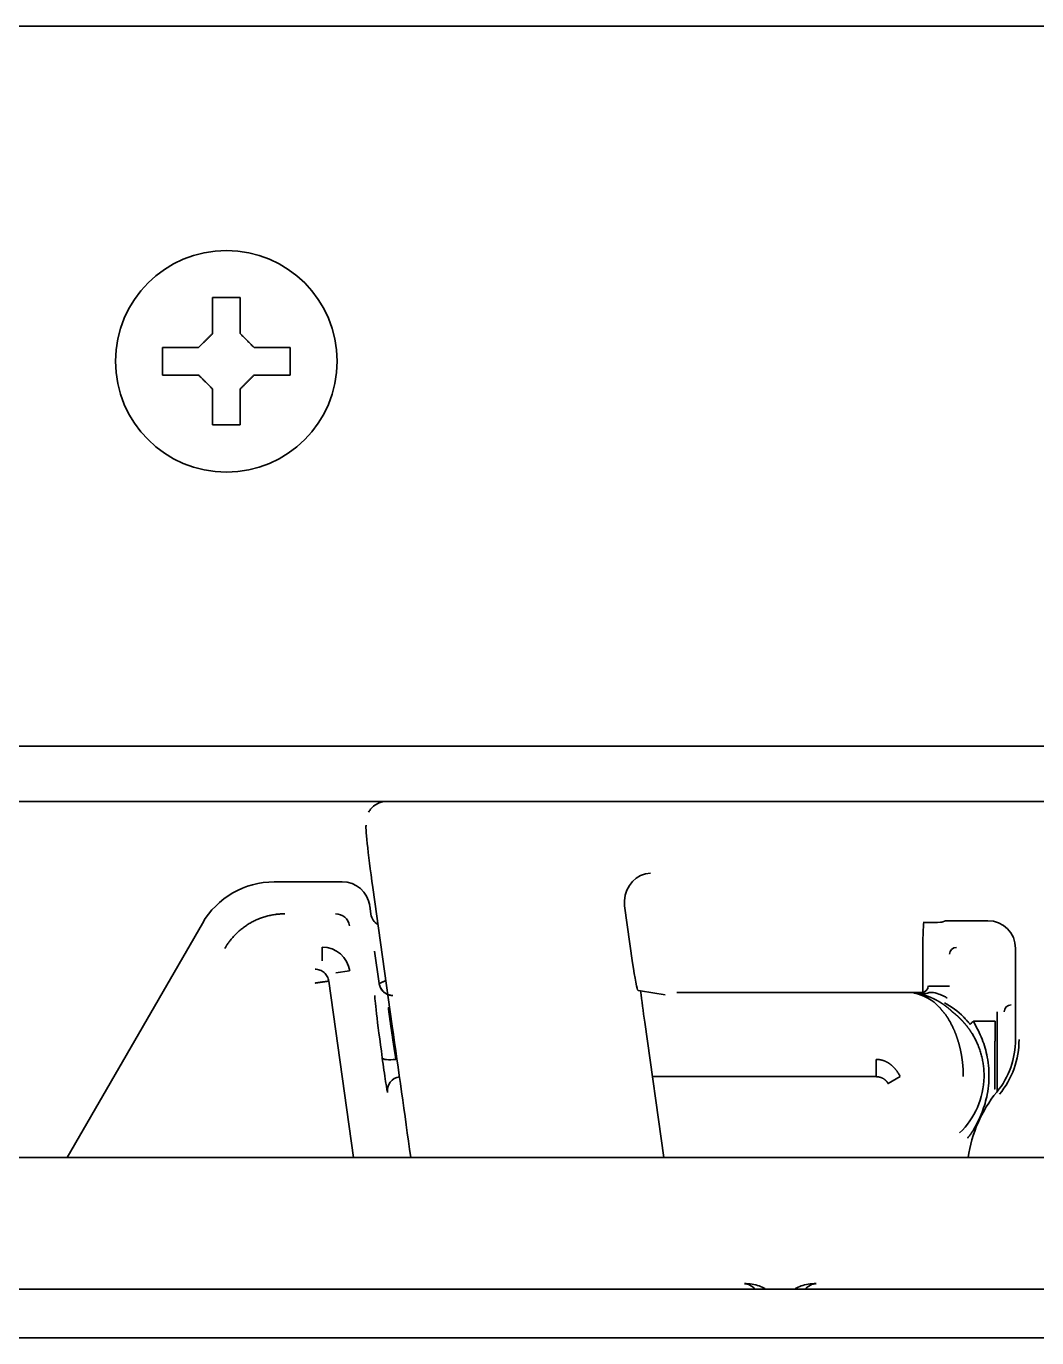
# Model space of a CAD drawing. Header units: inches. Extents: x 90 to 4161, y -506 to 3104.
# Drawn here: x 2718.66 to 2755.16, y 2972.8 to 3020.16 of the extents above; entities that cross this region are included whole.
import ezdxf

# ---------------------------------------------------------------- set-up
doc = ezdxf.new("R2010")
doc.units = ezdxf.units.IN
doc.layers.add('1', color=7, linetype='Continuous', true_color=0xffffff)
doc.layers.add('4', color=7, linetype='Continuous', true_color=0xffffff)

msp = doc.modelspace()

# ---------------------------------------------------------------- linework, layer by layer
at = {"layer": '1', "color": 7, "linetype": 'Continuous', "lineweight": 35}
for p, q in [((2448.939, 3020.163), (2802.843, 3020.163)), ((2723.591, 3008.063), (2723.591, 3008.563)), ((2728.191, 3008.563), (2728.191, 3008.063)), ((2723.591, 3007.563), (2723.591, 3008.063)), ((2728.191, 3008.063), (2728.191, 3007.563)), ((2798.611, 2994.163), (2453.171, 2994.163)), ((2450.757, 2992.163), (2801.025, 2992.163)), ((2731.684, 2992.163), (2790.098, 2992.163)), ((2731.178, 2989.059), (2731.882, 2984.052)), ((2740.564, 2986.338), (2740.275, 2988.395)), ((2752.366, 2987.858), (2753.391, 2987.858)), ((2751.084, 2987.797), (2751.233, 2987.797)), ((2751.732, 2987.805), (2751.866, 2987.85)), ((2751.041, 2986.814), (2751.041, 2985.268)), ((2754.391, 2983.569), (2754.391, 2986.858)), ((2740.851, 2985.323), (2740.757, 2985.338)), ((2740.851, 2985.323), (2741.733, 2985.181)), ((2741.684, 2979.308), (2740.998, 2984.19)), ((2731.882, 2984.052), (2731.882, 2984.052))]:
    msp.add_line(p, q, dxfattribs=at)
msp.add_circle((2725.891, 3008.063), 4, dxfattribs=at)
for centre, radius, start, end in [((2751.391, 2983.569), 3, 320.732, 0), ((2751.391, 2983.569), 3.127, 320.732, 0), ((2757.391, 2978.663), 4.75, 140.732, 172.2043)]:
    msp.add_arc(centre, radius, start, end, dxfattribs=at)
for centre, major_axis, ratio, start_param, end_param in [((2731.258, 2989.059), (0.317, -2.25), 0.03458, 3.136727, 4.707523), ((2741.207, 2988.583), (-0.353, -0.945), 0.923303, 3.526353, 5.044789), ((2741.267, 2988.531), (-0.757, 0.658), 0.996825, 0.6648, 0.853636), ((2752.366, 2987.849), (0.5, 0), 0.017455, 1.570796, 3.089233), ((2753.391, 2986.858), (0.447, 0.895), 0.99981, 5.176082, 6.746726), ((2751.093, 2986.814), (0, -1), 0.052408, 3.159046, 4.712389), ((2751.233, 2987.805), (0.5, 0), 0.017455, 4.712389, 6.230825), ((2740.617, 2986.338), (0.141, -1), 0.051895, 4.705076, 6.267145), ((2741.157, 2984.19), (0.423, -3), 0.051895, 4.31774, 4.705076), ((2735.382, 2984.052), (13.966, -99.249), 0.03458, 4.707523, 4.755341)]:
    msp.add_ellipse(centre, major_axis=major_axis, ratio=ratio, start_param=start_param, end_param=end_param, dxfattribs=at)
for points in [[(2725.391, 3009.063), (2725.391, 3009.118), (2725.391, 3009.226), (2725.391, 3009.387), (2725.391, 3009.546), (2725.391, 3009.702), (2725.391, 3009.853), (2725.391, 3010.01), (2725.391, 3010.176), (2725.391, 3010.299), (2725.391, 3010.363)], [(2725.391, 3010.363), (2725.558, 3010.363), (2725.891, 3010.363), (2726.224, 3010.363), (2726.391, 3010.363)], [(2724.891, 3008.563), (2724.915, 3008.587), (2724.962, 3008.635), (2725.034, 3008.706), (2725.105, 3008.777), (2725.177, 3008.849), (2725.248, 3008.92), (2725.319, 3008.992), (2725.367, 3009.039), (2725.391, 3009.063)], [(2726.391, 3009.063), (2726.417, 3009.037), (2726.468, 3008.986), (2726.542, 3008.912), (2726.614, 3008.841), (2726.684, 3008.771), (2726.753, 3008.701), (2726.822, 3008.632), (2726.868, 3008.586), (2726.891, 3008.563)], [(2726.891, 3008.563), (2726.945, 3008.563), (2727.053, 3008.563), (2727.215, 3008.563), (2727.374, 3008.563), (2727.529, 3008.563), (2727.681, 3008.563), (2727.838, 3008.563), (2728.004, 3008.563), (2728.127, 3008.563), (2728.191, 3008.563)], [(2724.891, 3007.563), (2724.837, 3007.563), (2724.729, 3007.563), (2724.567, 3007.563), (2724.408, 3007.563), (2724.253, 3007.563), (2724.101, 3007.563), (2723.945, 3007.563), (2723.778, 3007.563), (2723.655, 3007.563), (2723.591, 3007.563)], [(2725.391, 3007.063), (2725.365, 3007.089), (2725.314, 3007.141), (2725.24, 3007.214), (2725.168, 3007.286), (2725.098, 3007.356), (2725.029, 3007.425), (2724.96, 3007.494), (2724.914, 3007.54), (2724.891, 3007.563)], [(2726.891, 3007.563), (2726.867, 3007.54), (2726.82, 3007.492), (2726.748, 3007.421), (2726.677, 3007.349), (2726.606, 3007.278), (2726.534, 3007.206), (2726.463, 3007.135), (2726.415, 3007.087), (2726.391, 3007.063)], [(2726.391, 3007.063), (2726.391, 3007.009), (2726.391, 3006.901), (2726.391, 3006.739), (2726.391, 3006.581), (2726.391, 3006.425), (2726.391, 3006.273), (2726.391, 3006.117), (2726.391, 3005.951), (2726.391, 3005.827), (2726.391, 3005.763)], [(2726.391, 3005.763), (2726.224, 3005.763), (2725.891, 3005.763), (2725.558, 3005.763), (2725.391, 3005.763)]]:
    msp.add_open_spline(points, degree=3, dxfattribs=at)
for points, knots in [([(2726.391, 3010.363), (2726.391, 3010.161), (2726.391, 3009.951), (2726.391, 3009.626), (2726.391, 3009.516), (2726.391, 3009.292), (2726.391, 3009.179), (2726.391, 3009.063)], [0, 0, 0, 0, 0.5, 0.5, 0.75, 0.75, 1, 1, 1, 1]), ([(2723.591, 3008.563), (2723.794, 3008.563), (2724.004, 3008.563), (2724.329, 3008.563), (2724.439, 3008.563), (2724.662, 3008.563), (2724.776, 3008.563), (2724.891, 3008.563)], [0, 0, 0, 0, 0.5, 0.5, 0.75, 0.75, 1, 1, 1, 1]), ([(2728.191, 3007.563), (2727.988, 3007.563), (2727.778, 3007.563), (2727.453, 3007.563), (2727.343, 3007.563), (2727.12, 3007.563), (2727.006, 3007.563), (2726.891, 3007.563)], [0, 0, 0, 0, 0.5, 0.5, 0.75, 0.75, 1, 1, 1, 1]), ([(2725.391, 3005.763), (2725.391, 3005.966), (2725.391, 3006.176), (2725.391, 3006.501), (2725.391, 3006.611), (2725.391, 3006.835), (2725.391, 3006.948), (2725.391, 3007.063)], [0, 0, 0, 0, 0.5, 0.5, 0.75, 0.75, 1, 1, 1, 1]), ([(2731.684, 2992.163), (2731.588, 2992.162), (2731.419, 2992.132), (2731.209, 2992.007), (2731.085, 2991.879), (2731.041, 2991.799), (2731.03, 2991.776)], [0, 0, 0, 0, 0.341976, 0.647677, 0.898596, 1, 1, 1, 1])]:
    msp.add_open_spline(points, degree=3, knots=knots, dxfattribs=at)
at = {"layer": '4', "color": 7, "linetype": 'Continuous', "lineweight": 35}
for p, q in [((2730.077, 2989.263), (2727.622, 2989.263)), ((2731.067, 2988.402), (2731.11, 2988.094)), ((2725.026, 2987.764), (2720.143, 2979.308)), ((2729.353, 2986.405), (2729.353, 2986.905)), ((2731.41, 2985.589), (2731.246, 2986.756)), ((2729.849, 2985.974), (2730.344, 2986.044)), ((2730.485, 2979.308), (2729.59, 2985.677)), ((2751.259, 2985.495), (2752.009, 2985.495)), ((2750.991, 2985.263), (2742.163, 2985.263)), ((2751.01, 2985.245), (2751.01, 2985.215)), ((2753.733, 2981.693), (2753.733, 2984.571)), ((2753.653, 2984.234), (2752.871, 2984.234)), ((2749.355, 2982.227), (2749.355, 2982.851)), ((2749.355, 2982.227), (2741.274, 2982.227)), ((2749.789, 2981.979), (2750.222, 2982.229)), ((2752.868, 2980.293), (2752.929, 2980.293)), ((2928.141, 2979.308), (2660.047, 2979.308)), ((2323.625, 2974.547), (2928.157, 2974.547)), ((2321.659, 2972.797), (2930.123, 2972.797))]:
    msp.add_line(p, q, dxfattribs=at)
for centre, radius, start, end in [((2729.354, 2985.905), 1, 7.9978, 90.0022), ((2750.391, 2982.263), 2.998, 44.9854, 61.5184), ((2750.391, 2982.263), 2.862, 313.7499, 359.076)]:
    msp.add_arc(centre, radius, start, end, dxfattribs=at)
for centre, major_axis, ratio, start_param, end_param in [((2727.624, 2986.261), (1.501, -2.6), 0.999188, 2.618346, 3.66484), ((2730.077, 2988.263), (0.342, 0.94), 0.99931, 5.201587, 6.632249), ((2729.838, 2987.608), (-0.171, -0.47), 0.99931, 2.059994, 3.490656), ((2731.606, 2988.164), (0.171, 0.47), 0.99931, 2.059994, 2.990215), ((2752.259, 2986.645), (0.177, -0.177), 0.998783, 2.356803, 3.926382), ((2750.991, 2985.513), (0.177, -0.177), 0.998783, 5.498396, 7.067974), ((2731.676, 2982.16), (0.422, -3), 0.017285, 3.174069, 4.458518), ((2750.391, 2983.466), (0, -1.812), 0.96827, 2.341391, 2.951684), ((2750.904, 2985.427), (-0.033, -0.197), 0.640804, 0.011372, 0.258928), ((2751.01, 2985.407), (-0.04, -0.196), 0.561653, 0.010547, 0.345884), ((2754.233, 2984.571), (-0.177, 0.177), 0.998783, 5.498396, 7.067974), ((2731.572, 2982.657), (0.141, -1), 0.017285, 4.458518, 6.263302), ((2732.015, 2982.976), (0.495, 0.067), 0.246669, 3.159603, 4.678851), ((2732.207, 2981.727), (0.328, 0.377), 0.999646, 0.850428, 2.425832)]:
    msp.add_ellipse(centre, major_axis=major_axis, ratio=ratio, start_param=start_param, end_param=end_param, dxfattribs=at)
msp.add_open_spline([(2728, 2988.108), (2727.672, 2988.108), (2727.036, 2987.938), (2726.467, 2987.609), (2726.001, 2987.144), (2725.837, 2986.859)], degree=2, dxfattribs=at)
for points, degree, knots in [([(2729.095, 2986.108), (2729.155, 2986.108), (2729.214, 2986.097), (2729.326, 2986.055), (2729.378, 2986.024), (2729.468, 2985.946), (2729.506, 2985.899), (2729.563, 2985.794), (2729.582, 2985.736), (2729.59, 2985.677)], 3, [0, 0, 0, 0, 0.25, 0.25, 0.5, 0.5, 0.75, 0.75, 1, 1, 1, 1]), ([(2729.095, 2985.608), (2729.099, 2985.608), (2729.106, 2985.609), (2729.116, 2985.611), (2729.127, 2985.612), (2729.137, 2985.614), (2729.147, 2985.615), (2729.157, 2985.616), (2729.166, 2985.618), (2729.176, 2985.619), (2729.185, 2985.621), (2729.195, 2985.622), (2729.204, 2985.623), (2729.213, 2985.625), (2729.221, 2985.626), (2729.23, 2985.627), (2729.239, 2985.628), (2729.247, 2985.63), (2729.255, 2985.631), (2729.263, 2985.632), (2729.271, 2985.633), (2729.278, 2985.634), (2729.286, 2985.635), (2729.293, 2985.636), (2729.3, 2985.637), (2729.307, 2985.638), (2729.314, 2985.639), (2729.321, 2985.64), (2729.327, 2985.641), (2729.334, 2985.642), (2729.34, 2985.643), (2729.346, 2985.644), (2729.352, 2985.644), (2729.358, 2985.645), (2729.363, 2985.646), (2729.369, 2985.647), (2729.374, 2985.647), (2729.379, 2985.648), (2729.384, 2985.649), (2729.389, 2985.649), (2729.393, 2985.65), (2729.398, 2985.651), (2729.402, 2985.651), (2729.407, 2985.652), (2729.411, 2985.652), (2729.415, 2985.653), (2729.419, 2985.653), (2729.422, 2985.654), (2729.426, 2985.654), (2729.43, 2985.655), (2729.433, 2985.655), (2729.436, 2985.656), (2729.439, 2985.656), (2729.442, 2985.656), (2729.456, 2985.658), (2729.478, 2985.661), (2729.504, 2985.665), (2729.524, 2985.668), (2729.54, 2985.67), (2729.552, 2985.672), (2729.56, 2985.673), (2729.566, 2985.675), (2729.571, 2985.676), (2729.575, 2985.677), (2729.578, 2985.678), (2729.581, 2985.679), (2729.584, 2985.679), (2729.585, 2985.679), (2729.587, 2985.679), (2729.588, 2985.679), (2729.589, 2985.678), (2729.59, 2985.678), (2729.59, 2985.677), (2729.59, 2985.677), (2729.59, 2985.677)], 3, [0, 0, 0, 0, 0.013741, 0.027321, 0.04074, 0.053998, 0.067095, 0.080031, 0.092806, 0.105419, 0.117871, 0.130162, 0.142291, 0.154258, 0.166064, 0.177708, 0.189191, 0.200511, 0.21167, 0.222667, 0.233501, 0.244174, 0.254685, 0.265034, 0.275221, 0.285246, 0.295109, 0.30481, 0.314349, 0.323726, 0.332941, 0.341994, 0.350885, 0.359614, 0.368181, 0.376586, 0.384829, 0.39291, 0.400829, 0.408587, 0.416183, 0.423617, 0.430889, 0.438, 0.444949, 0.451737, 0.458363, 0.464828, 0.471131, 0.477273, 0.483254, 0.489074, 0.494733, 0.500231, 0.505568, 0.568672, 0.625531, 0.676124, 0.720446, 0.758519, 0.783246, 0.806818, 0.829216, 0.85041, 0.870377, 0.889099, 0.906574, 0.92282, 0.937884, 0.951854, 0.964863, 0.977105, 0.988845, 1, 1, 1, 1]), ([(2731.41, 2985.59), (2731.41, 2985.59), (2731.411, 2985.59), (2731.411, 2985.59), (2731.412, 2985.591), (2731.414, 2985.591), (2731.415, 2985.592), (2731.417, 2985.593), (2731.419, 2985.594), (2731.421, 2985.595), (2731.424, 2985.596), (2731.427, 2985.597), (2731.43, 2985.599), (2731.433, 2985.6), (2731.436, 2985.602), (2731.44, 2985.603), (2731.444, 2985.605), (2731.448, 2985.607), (2731.453, 2985.609), (2731.458, 2985.611), (2731.463, 2985.614), (2731.468, 2985.616), (2731.474, 2985.618), (2731.479, 2985.621), (2731.486, 2985.624), (2731.492, 2985.627), (2731.498, 2985.629), (2731.505, 2985.633), (2731.512, 2985.636), (2731.52, 2985.639), (2731.527, 2985.642), (2731.535, 2985.646), (2731.543, 2985.649), (2731.552, 2985.653), (2731.56, 2985.657), (2731.569, 2985.661), (2731.578, 2985.665), (2731.587, 2985.669), (2731.597, 2985.673), (2731.607, 2985.678), (2731.617, 2985.682), (2731.627, 2985.687), (2731.637, 2985.691), (2731.644, 2985.694), (2731.647, 2985.696), (2731.648, 2985.696)], 3, [0, 0, 0, 0, 0.02224, 0.044549, 0.066929, 0.08938, 0.111903, 0.134499, 0.157167, 0.179909, 0.202726, 0.225618, 0.248585, 0.271629, 0.294749, 0.317947, 0.341223, 0.364578, 0.388012, 0.411526, 0.43512, 0.458796, 0.482553, 0.506392, 0.530314, 0.554319, 0.578407, 0.60258, 0.626838, 0.651182, 0.675611, 0.700126, 0.724729, 0.749419, 0.774196, 0.799062, 0.824018, 0.849062, 0.874196, 0.899421, 0.924736, 0.950143, 0.973124, 0.996864, 1, 1, 1, 1]), ([(2731.905, 2985.159), (2731.845, 2985.159), (2731.786, 2985.17), (2731.674, 2985.212), (2731.622, 2985.243), (2731.532, 2985.321), (2731.494, 2985.368), (2731.437, 2985.473), (2731.418, 2985.53), (2731.41, 2985.589)], 3, [0, 0, 0, 0, 0.25, 0.25, 0.5, 0.5, 0.75, 0.75, 1, 1, 1, 1]), ([(2750.904, 2985.231), (2750.896, 2985.232), (2750.889, 2985.233), (2750.869, 2985.235), (2750.856, 2985.237), (2750.824, 2985.24), (2750.804, 2985.241), (2750.763, 2985.244), (2750.743, 2985.244), (2750.722, 2985.245)], 3, [0, 0, 0, 0, 0.128205, 0.128205, 0.333333, 0.333333, 0.661538, 0.661538, 1, 1, 1, 1]), ([(2750.722, 2985.245), (2750.739, 2985.244), (2750.756, 2985.243), (2750.79, 2985.241), (2750.806, 2985.239), (2750.833, 2985.236), (2750.843, 2985.234), (2750.859, 2985.232), (2750.866, 2985.231), (2750.872, 2985.229)], 3, [0, 0, 0, 0, 0.338462, 0.338462, 0.666667, 0.666667, 0.871795, 0.871795, 1, 1, 1, 1]), ([(2750.872, 2985.229), (2750.883, 2985.228), (2750.894, 2985.226), (2750.916, 2985.222), (2750.926, 2985.22), (2750.944, 2985.216), (2750.951, 2985.215), (2750.962, 2985.213), (2750.967, 2985.212), (2750.971, 2985.211)], 3, [0, 0, 0, 0, 0.338462, 0.338462, 0.666667, 0.666667, 0.871795, 0.871795, 1, 1, 1, 1]), ([(2750.872, 2985.229), (2750.876, 2985.229), (2750.883, 2985.227), (2750.893, 2985.225), (2750.904, 2985.223), (2750.915, 2985.22), (2750.925, 2985.218), (2750.936, 2985.216), (2750.946, 2985.213), (2750.957, 2985.211), (2750.967, 2985.208), (2750.978, 2985.205), (2750.989, 2985.203), (2750.999, 2985.2), (2751.01, 2985.197), (2751.02, 2985.194), (2751.031, 2985.191), (2751.042, 2985.189), (2751.052, 2985.186), (2751.063, 2985.182), (2751.074, 2985.179), (2751.084, 2985.176), (2751.095, 2985.173), (2751.105, 2985.17), (2751.116, 2985.166), (2751.127, 2985.163), (2751.137, 2985.16), (2751.148, 2985.156), (2751.159, 2985.153), (2751.169, 2985.149), (2751.18, 2985.145), (2751.191, 2985.142), (2751.201, 2985.138), (2751.212, 2985.134), (2751.223, 2985.13), (2751.233, 2985.126), (2751.244, 2985.122), (2751.255, 2985.118), (2751.265, 2985.114), (2751.276, 2985.11), (2751.286, 2985.106), (2751.297, 2985.101), (2751.308, 2985.097), (2751.318, 2985.093), (2751.329, 2985.088), (2751.34, 2985.084), (2751.35, 2985.079), (2751.361, 2985.075), (2751.371, 2985.07), (2751.382, 2985.065), (2751.393, 2985.06), (2751.403, 2985.056), (2751.414, 2985.051), (2751.424, 2985.046), (2751.435, 2985.041), (2751.445, 2985.036), (2751.456, 2985.031), (2751.466, 2985.025), (2751.477, 2985.02), (2751.487, 2985.015), (2751.498, 2985.009), (2751.508, 2985.004), (2751.519, 2984.999), (2751.529, 2984.993), (2751.54, 2984.988), (2751.55, 2984.982), (2751.561, 2984.976), (2751.571, 2984.97), (2751.582, 2984.965), (2751.592, 2984.959), (2751.602, 2984.953), (2751.613, 2984.947), (2751.623, 2984.941), (2751.633, 2984.935), (2751.644, 2984.929), (2751.654, 2984.922), (2751.664, 2984.916), (2751.674, 2984.91), (2751.685, 2984.903), (2751.695, 2984.897), (2751.705, 2984.89), (2751.715, 2984.884), (2751.725, 2984.877), (2751.736, 2984.87), (2751.746, 2984.864), (2751.756, 2984.857), (2751.766, 2984.85), (2751.776, 2984.843), (2751.786, 2984.836), (2751.796, 2984.829), (2751.806, 2984.822), (2751.816, 2984.815), (2751.826, 2984.808), (2751.836, 2984.8), (2751.846, 2984.793), (2751.856, 2984.786), (2751.866, 2984.778), (2751.875, 2984.771), (2751.885, 2984.763), (2751.895, 2984.756), (2751.905, 2984.748), (2751.914, 2984.74), (2751.924, 2984.732), (2751.934, 2984.725), (2751.943, 2984.717), (2751.953, 2984.709), (2751.963, 2984.701), (2751.972, 2984.693), (2751.982, 2984.685), (2751.991, 2984.676), (2752.001, 2984.668), (2752.01, 2984.66), (2752.02, 2984.652), (2752.029, 2984.643), (2752.038, 2984.635), (2752.048, 2984.626), (2752.057, 2984.618), (2752.066, 2984.609), (2752.075, 2984.6), (2752.084, 2984.592), (2752.091, 2984.586), (2752.094, 2984.583)], 3, [0, 0, 0, 0, 0.003433, 0.006948, 0.010548, 0.01423, 0.017996, 0.021845, 0.025779, 0.029795, 0.033895, 0.03808, 0.042347, 0.046699, 0.051134, 0.055654, 0.060257, 0.064944, 0.069715, 0.074571, 0.07951, 0.084533, 0.089641, 0.094832, 0.100108, 0.105468, 0.110912, 0.11644, 0.122053, 0.127749, 0.13353, 0.139396, 0.145345, 0.151379, 0.157497, 0.1637, 0.169987, 0.176358, 0.182814, 0.189354, 0.195979, 0.202688, 0.209481, 0.216359, 0.223321, 0.230368, 0.237499, 0.244715, 0.252015, 0.259399, 0.266869, 0.274422, 0.28206, 0.289783, 0.29759, 0.305482, 0.313459, 0.321519, 0.329665, 0.337895, 0.346209, 0.354609, 0.363092, 0.371661, 0.380314, 0.389051, 0.397873, 0.40678, 0.415771, 0.424847, 0.434008, 0.443253, 0.452583, 0.461998, 0.471497, 0.48108, 0.490749, 0.500502, 0.51034, 0.520262, 0.530269, 0.540361, 0.550537, 0.560798, 0.571144, 0.581574, 0.592089, 0.602689, 0.613373, 0.624142, 0.634996, 0.645935, 0.656958, 0.668066, 0.679258, 0.690536, 0.701898, 0.713344, 0.724876, 0.736492, 0.748192, 0.759978, 0.771848, 0.783803, 0.795843, 0.807967, 0.820176, 0.83247, 0.844848, 0.857312, 0.86986, 0.882492, 0.89521, 0.908012, 0.920899, 0.933871, 0.946927, 0.960068, 0.973294, 0.986605, 1, 1, 1, 1]), ([(2751.01, 2985.215), (2751.005, 2985.216), (2751, 2985.217), (2750.988, 2985.219), (2750.981, 2985.22), (2750.962, 2985.223), (2750.951, 2985.224), (2750.927, 2985.228), (2750.916, 2985.229), (2750.904, 2985.231)], 3, [0, 0, 0, 0, 0.128205, 0.128205, 0.333333, 0.333333, 0.661538, 0.661538, 1, 1, 1, 1]), ([(2751.916, 2985.074), (2751.916, 2985.075), (2751.915, 2985.075), (2751.878, 2985.096), (2751.84, 2985.116), (2751.742, 2985.163), (2751.683, 2985.189), (2751.533, 2985.242), (2751.448, 2985.264), (2751.328, 2985.269), (2751.289, 2985.265), (2751.221, 2985.251), (2751.197, 2985.244), (2751.133, 2985.228), (2751.106, 2985.211), (2751.01, 2985.215)], 3, [0, 0, 0, 0, 0.002149, 0.002149, 0.130078, 0.130078, 0.334766, 0.334766, 0.662266, 0.662266, 0.831133, 0.831133, 0.915566, 0.915566, 1, 1, 1, 1]), ([(2731.748, 2984.728), (2731.747, 2984.727), (2731.747, 2984.727), (2731.747, 2984.725), (2731.747, 2984.724), (2731.746, 2984.722), (2731.746, 2984.72), (2731.746, 2984.717), (2731.746, 2984.715), (2731.746, 2984.712), (2731.746, 2984.708), (2731.746, 2984.705), (2731.746, 2984.701), (2731.747, 2984.697), (2731.747, 2984.692), (2731.747, 2984.687), (2731.748, 2984.682), (2731.748, 2984.677), (2731.749, 2984.671), (2731.749, 2984.665), (2731.75, 2984.659), (2731.75, 2984.652), (2731.751, 2984.646), (2731.752, 2984.638), (2731.753, 2984.631), (2731.754, 2984.623), (2731.755, 2984.615), (2731.756, 2984.606), (2731.757, 2984.597), (2731.758, 2984.588), (2731.759, 2984.579), (2731.76, 2984.569), (2731.761, 2984.559), (2731.763, 2984.549), (2731.764, 2984.538), (2731.765, 2984.527), (2731.767, 2984.515), (2731.768, 2984.504), (2731.77, 2984.492), (2731.772, 2984.479), (2731.773, 2984.466), (2731.775, 2984.453), (2731.777, 2984.44), (2731.779, 2984.426), (2731.781, 2984.412), (2731.782, 2984.398), (2731.784, 2984.383), (2731.787, 2984.368), (2731.789, 2984.352), (2731.791, 2984.337), (2731.793, 2984.321), (2731.795, 2984.304), (2731.798, 2984.287), (2731.8, 2984.27), (2731.802, 2984.253), (2731.805, 2984.235), (2731.808, 2984.217), (2731.81, 2984.199), (2731.813, 2984.18), (2731.816, 2984.161), (2731.818, 2984.141), (2731.821, 2984.122), (2731.824, 2984.101), (2731.827, 2984.081), (2731.83, 2984.06), (2731.833, 2984.039), (2731.836, 2984.018), (2731.839, 2983.996), (2731.842, 2983.974), (2731.846, 2983.952), (2731.849, 2983.929), (2731.852, 2983.906), (2731.856, 2983.882), (2731.859, 2983.859), (2731.863, 2983.835), (2731.866, 2983.81), (2731.87, 2983.786), (2731.874, 2983.761), (2731.877, 2983.736), (2731.881, 2983.71), (2731.885, 2983.684), (2731.889, 2983.658), (2731.893, 2983.632), (2731.897, 2983.605), (2731.901, 2983.578), (2731.905, 2983.551), (2731.909, 2983.523), (2731.913, 2983.495), (2731.918, 2983.467), (2731.922, 2983.439), (2731.926, 2983.41), (2731.931, 2983.381), (2731.935, 2983.352), (2731.94, 2983.322), (2731.945, 2983.293), (2731.949, 2983.263), (2731.954, 2983.232), (2731.959, 2983.202), (2731.963, 2983.171), (2731.968, 2983.14), (2731.973, 2983.109), (2731.978, 2983.077), (2731.983, 2983.046), (2731.988, 2983.014), (2731.994, 2982.982), (2731.999, 2982.949), (2732.004, 2982.917), (2732.009, 2982.884), (2732.013, 2982.862), (2732.015, 2982.851)], 3, [0, 0, 0, 0, 0.008053, 0.016128, 0.024228, 0.03235, 0.040497, 0.048666, 0.05686, 0.065077, 0.073317, 0.081581, 0.089869, 0.098181, 0.106516, 0.114875, 0.123258, 0.131665, 0.140096, 0.14855, 0.157029, 0.165531, 0.174058, 0.182608, 0.191183, 0.199782, 0.208405, 0.217052, 0.225723, 0.234418, 0.243138, 0.251882, 0.26065, 0.269443, 0.27826, 0.287101, 0.295967, 0.304857, 0.313772, 0.322711, 0.331675, 0.340663, 0.349676, 0.358713, 0.367775, 0.376862, 0.385973, 0.395109, 0.40427, 0.413456, 0.422666, 0.431901, 0.441161, 0.450446, 0.459755, 0.46909, 0.47845, 0.487834, 0.497243, 0.506678, 0.516137, 0.525622, 0.535131, 0.544666, 0.554225, 0.56381, 0.57342, 0.583055, 0.592715, 0.602401, 0.612111, 0.621847, 0.631608, 0.641395, 0.651207, 0.661044, 0.670906, 0.680794, 0.690707, 0.700646, 0.71061, 0.7206, 0.730615, 0.740655, 0.750721, 0.760812, 0.770929, 0.781072, 0.79124, 0.801434, 0.811653, 0.821898, 0.832169, 0.842465, 0.852787, 0.863135, 0.873508, 0.883907, 0.894332, 0.904782, 0.915259, 0.925761, 0.936289, 0.946843, 0.957422, 0.968028, 0.978659, 0.989317, 1, 1, 1, 1]), ([(2752.503, 2982.229), (2752.503, 2982.237), (2752.503, 2982.251), (2752.504, 2982.274), (2752.503, 2982.296), (2752.503, 2982.318), (2752.503, 2982.341), (2752.502, 2982.363), (2752.502, 2982.386), (2752.501, 2982.409), (2752.5, 2982.431), (2752.499, 2982.454), (2752.498, 2982.477), (2752.497, 2982.5), (2752.495, 2982.524), (2752.494, 2982.547), (2752.492, 2982.57), (2752.49, 2982.593), (2752.488, 2982.617), (2752.486, 2982.64), (2752.484, 2982.664), (2752.481, 2982.688), (2752.479, 2982.711), (2752.476, 2982.735), (2752.473, 2982.759), (2752.47, 2982.782), (2752.467, 2982.806), (2752.464, 2982.83), (2752.461, 2982.854), (2752.457, 2982.878), (2752.454, 2982.902), (2752.45, 2982.926), (2752.446, 2982.95), (2752.442, 2982.974), (2752.438, 2982.998), (2752.434, 2983.023), (2752.429, 2983.047), (2752.425, 2983.071), (2752.42, 2983.095), (2752.415, 2983.119), (2752.41, 2983.143), (2752.405, 2983.167), (2752.4, 2983.191), (2752.395, 2983.216), (2752.389, 2983.24), (2752.384, 2983.264), (2752.378, 2983.288), (2752.372, 2983.312), (2752.366, 2983.336), (2752.36, 2983.36), (2752.354, 2983.384), (2752.347, 2983.408), (2752.341, 2983.431), (2752.334, 2983.455), (2752.327, 2983.479), (2752.32, 2983.502), (2752.313, 2983.526), (2752.306, 2983.55), (2752.298, 2983.573), (2752.291, 2983.596), (2752.283, 2983.62), (2752.275, 2983.643), (2752.267, 2983.666), (2752.259, 2983.689), (2752.251, 2983.712), (2752.243, 2983.734), (2752.234, 2983.757), (2752.226, 2983.78), (2752.217, 2983.802), (2752.208, 2983.824), (2752.199, 2983.846), (2752.19, 2983.868), (2752.181, 2983.89), (2752.172, 2983.912), (2752.162, 2983.933), (2752.152, 2983.955), (2752.139, 2983.984), (2752.122, 2984.02), (2752.101, 2984.063), (2752.08, 2984.105), (2752.059, 2984.145), (2752.038, 2984.185), (2752.017, 2984.223), (2751.996, 2984.26), (2751.975, 2984.296), (2751.954, 2984.33), (2751.933, 2984.363), (2751.912, 2984.395), (2751.891, 2984.426), (2751.87, 2984.455), (2751.848, 2984.482), (2751.83, 2984.505), (2751.815, 2984.524), (2751.802, 2984.538), (2751.791, 2984.552), (2751.78, 2984.566), (2751.769, 2984.579), (2751.759, 2984.592), (2751.749, 2984.604), (2751.739, 2984.615), (2751.731, 2984.626), (2751.722, 2984.636), (2751.714, 2984.646), (2751.707, 2984.655), (2751.7, 2984.664), (2751.693, 2984.672), (2751.687, 2984.68), (2751.681, 2984.687), (2751.676, 2984.694), (2751.671, 2984.7), (2751.667, 2984.705), (2751.663, 2984.71), (2751.66, 2984.714), (2751.657, 2984.718), (2751.654, 2984.721), (2751.652, 2984.724), (2751.651, 2984.726), (2751.65, 2984.727), (2751.65, 2984.728)], 3, [0, 0, 0, 0, 0.005589, 0.011202, 0.016841, 0.022506, 0.028196, 0.033912, 0.039654, 0.045422, 0.051217, 0.057038, 0.062886, 0.068761, 0.074664, 0.080593, 0.086551, 0.092536, 0.098549, 0.104589, 0.110659, 0.116756, 0.122882, 0.129037, 0.135221, 0.141433, 0.147675, 0.153946, 0.160247, 0.166577, 0.172938, 0.179328, 0.185748, 0.192198, 0.198678, 0.205189, 0.211731, 0.218304, 0.224907, 0.231541, 0.238206, 0.244903, 0.251631, 0.25839, 0.265181, 0.272004, 0.278859, 0.285745, 0.292664, 0.299615, 0.306598, 0.313613, 0.320661, 0.327742, 0.334855, 0.342001, 0.34918, 0.356392, 0.363637, 0.370915, 0.378227, 0.385572, 0.39295, 0.400362, 0.407808, 0.415288, 0.422801, 0.430348, 0.437929, 0.445545, 0.453194, 0.460878, 0.468596, 0.476349, 0.484136, 0.491958, 0.499814, 0.516433, 0.533053, 0.549676, 0.566301, 0.582928, 0.599558, 0.616189, 0.632823, 0.649458, 0.666096, 0.682736, 0.699379, 0.716023, 0.732669, 0.749318, 0.759329, 0.7693, 0.779232, 0.789127, 0.798987, 0.808811, 0.818602, 0.82836, 0.838087, 0.847785, 0.857454, 0.867096, 0.876713, 0.886305, 0.895874, 0.905421, 0.914947, 0.924455, 0.933945, 0.943419, 0.952878, 0.962323, 0.971757, 0.98118, 0.990594, 1, 1, 1, 1]), ([(2752.094, 2984.583), (2752.094, 2984.583), (2752.094, 2984.582), (2752.095, 2984.581), (2752.096, 2984.58), (2752.098, 2984.579), (2752.099, 2984.578), (2752.101, 2984.577), (2752.102, 2984.575), (2752.104, 2984.574), (2752.106, 2984.572), (2752.109, 2984.57), (2752.111, 2984.568), (2752.114, 2984.566), (2752.117, 2984.564), (2752.12, 2984.561), (2752.123, 2984.559), (2752.126, 2984.556), (2752.13, 2984.553), (2752.133, 2984.55), (2752.137, 2984.547), (2752.141, 2984.544), (2752.145, 2984.541), (2752.15, 2984.537), (2752.154, 2984.533), (2752.159, 2984.53), (2752.164, 2984.526), (2752.169, 2984.522), (2752.174, 2984.517), (2752.179, 2984.513), (2752.185, 2984.508), (2752.19, 2984.504), (2752.196, 2984.499), (2752.202, 2984.494), (2752.208, 2984.489), (2752.215, 2984.484), (2752.221, 2984.478), (2752.228, 2984.473), (2752.234, 2984.467), (2752.241, 2984.461), (2752.248, 2984.455), (2752.255, 2984.449), (2752.263, 2984.442), (2752.27, 2984.436), (2752.278, 2984.429), (2752.285, 2984.422), (2752.293, 2984.415), (2752.301, 2984.408), (2752.309, 2984.4), (2752.318, 2984.393), (2752.326, 2984.385), (2752.335, 2984.377), (2752.343, 2984.369), (2752.352, 2984.36), (2752.361, 2984.352), (2752.37, 2984.343), (2752.379, 2984.334), (2752.388, 2984.325), (2752.398, 2984.316), (2752.407, 2984.306), (2752.417, 2984.297), (2752.427, 2984.287), (2752.436, 2984.277), (2752.446, 2984.267), (2752.456, 2984.256), (2752.466, 2984.245), (2752.477, 2984.234), (2752.487, 2984.223), (2752.497, 2984.212), (2752.508, 2984.201), (2752.518, 2984.189), (2752.529, 2984.177), (2752.54, 2984.165), (2752.55, 2984.152), (2752.561, 2984.14), (2752.572, 2984.127), (2752.583, 2984.114), (2752.594, 2984.1), (2752.605, 2984.087), (2752.616, 2984.073), (2752.628, 2984.059), (2752.639, 2984.045), (2752.65, 2984.03), (2752.661, 2984.015), (2752.673, 2984), (2752.684, 2983.985), (2752.696, 2983.97), (2752.707, 2983.954), (2752.719, 2983.938), (2752.73, 2983.922), (2752.741, 2983.905), (2752.753, 2983.888), (2752.764, 2983.871), (2752.776, 2983.854), (2752.787, 2983.836), (2752.799, 2983.819), (2752.81, 2983.8), (2752.833, 2983.764), (2752.866, 2983.709), (2752.908, 2983.635), (2752.947, 2983.558), (2752.985, 2983.48), (2753.021, 2983.401), (2753.054, 2983.32), (2753.085, 2983.238), (2753.113, 2983.154), (2753.139, 2983.069), (2753.163, 2982.983), (2753.184, 2982.896), (2753.202, 2982.808), (2753.218, 2982.719), (2753.231, 2982.63), (2753.241, 2982.539), (2753.248, 2982.448), (2753.253, 2982.356), (2753.254, 2982.286), (2753.253, 2982.24), (2753.253, 2982.225), (2753.253, 2982.217)], 3, [0, 0, 0, 0, 0.004092, 0.008184, 0.012275, 0.016366, 0.02046, 0.024556, 0.028655, 0.03276, 0.03687, 0.040986, 0.04511, 0.049243, 0.053385, 0.057537, 0.061701, 0.065877, 0.070066, 0.07427, 0.078488, 0.082722, 0.086973, 0.091242, 0.095529, 0.099836, 0.104163, 0.108511, 0.11288, 0.117273, 0.121689, 0.126129, 0.130594, 0.135085, 0.139602, 0.144147, 0.148719, 0.15332, 0.15795, 0.162611, 0.167302, 0.172024, 0.176778, 0.181565, 0.186385, 0.191239, 0.196127, 0.20105, 0.206008, 0.211002, 0.216033, 0.221101, 0.226207, 0.23135, 0.236533, 0.241754, 0.247015, 0.252315, 0.257656, 0.263038, 0.268461, 0.273926, 0.279433, 0.284983, 0.290575, 0.296211, 0.30189, 0.307613, 0.313381, 0.319193, 0.32505, 0.330953, 0.336901, 0.342896, 0.348936, 0.355023, 0.361157, 0.367338, 0.373567, 0.379844, 0.386168, 0.39254, 0.398962, 0.405431, 0.41195, 0.418518, 0.425136, 0.431803, 0.43852, 0.445287, 0.452105, 0.458973, 0.465892, 0.472862, 0.479883, 0.486955, 0.494079, 0.501254, 0.529312, 0.557137, 0.584746, 0.61216, 0.639397, 0.666477, 0.693419, 0.720243, 0.746971, 0.773623, 0.80022, 0.826782, 0.853332, 0.879889, 0.906475, 0.933112, 0.95982, 0.98662, 0.993373, 1, 1, 1, 1]), ([(2752.512, 2984.383), (2752.523, 2984.372), (2752.534, 2984.36), (2752.563, 2984.331), (2752.58, 2984.312), (2752.625, 2984.264), (2752.651, 2984.234), (2752.705, 2984.171), (2752.731, 2984.139), (2752.756, 2984.106)], 3, [0, 0, 0, 0, 0.128205, 0.128205, 0.333333, 0.333333, 0.661538, 0.661538, 1, 1, 1, 1]), ([(2752.871, 2984.234), (2752.835, 2984.204), (2752.803, 2984.175), (2752.762, 2984.129), (2752.752, 2984.112), (2752.756, 2984.106)], 3, [0, 0, 0, 0, 0.5, 0.5, 1, 1, 1, 1]), ([(2752.868, 2980.293), (2752.989, 2980.515), (2753.095, 2980.722), (2753.262, 2981.153), (2753.325, 2981.367), (2753.394, 2981.724), (2753.412, 2981.863), (2753.429, 2982.089), (2753.432, 2982.175), (2753.432, 2982.347), (2753.429, 2982.434), (2753.413, 2982.659), (2753.395, 2982.798), (2753.328, 2983.155), (2753.266, 2983.37), (2753.098, 2983.801), (2752.988, 2983.996), (2752.871, 2984.234)], 3, [0, 0, 0, 0, 0.169231, 0.169231, 0.333333, 0.333333, 0.435897, 0.435897, 0.5, 0.5, 0.564103, 0.564103, 0.666667, 0.666667, 0.830769, 0.830769, 1, 1, 1, 1]), ([(2753.653, 2984.234), (2753.653, 2984.013), (2753.651, 2983.744), (2753.65, 2983.636), (2753.649, 2983.503), (2753.648, 2983.419), (2753.645, 2983.098), (2753.645, 2983.022), (2753.643, 2982.888), (2753.643, 2982.78), (2753.641, 2982.51), (2753.641, 2982.066), (2753.642, 2981.785), (2753.642, 2981.78)], 2, [0, 0, 0, 0.198965, 0.198965, 0.298448, 0.298448, 0.397931, 0.497413, 0.497413, 0.596896, 0.596896, 0.795862, 0.994827, 1, 1, 1]), ([(2749.355, 2982.851), (2749.36, 2982.851), (2749.369, 2982.851), (2749.383, 2982.851), (2749.397, 2982.85), (2749.411, 2982.849), (2749.425, 2982.848), (2749.439, 2982.847), (2749.452, 2982.845), (2749.466, 2982.844), (2749.48, 2982.842), (2749.493, 2982.839), (2749.507, 2982.837), (2749.52, 2982.834), (2749.534, 2982.832), (2749.547, 2982.828), (2749.561, 2982.825), (2749.574, 2982.822), (2749.587, 2982.818), (2749.6, 2982.814), (2749.613, 2982.81), (2749.627, 2982.805), (2749.64, 2982.801), (2749.653, 2982.796), (2749.665, 2982.791), (2749.678, 2982.785), (2749.691, 2982.78), (2749.704, 2982.774), (2749.717, 2982.768), (2749.729, 2982.761), (2749.742, 2982.755), (2749.755, 2982.748), (2749.767, 2982.741), (2749.78, 2982.734), (2749.792, 2982.727), (2749.804, 2982.719), (2749.817, 2982.711), (2749.829, 2982.703), (2749.841, 2982.695), (2749.853, 2982.686), (2749.866, 2982.677), (2749.882, 2982.665), (2749.903, 2982.648), (2749.928, 2982.628), (2749.952, 2982.607), (2749.975, 2982.584), (2749.998, 2982.562), (2750.02, 2982.538), (2750.041, 2982.514), (2750.062, 2982.489), (2750.082, 2982.463), (2750.102, 2982.436), (2750.121, 2982.409), (2750.139, 2982.381), (2750.157, 2982.352), (2750.174, 2982.322), (2750.191, 2982.292), (2750.207, 2982.261), (2750.217, 2982.24), (2750.222, 2982.229)], 3, [0, 0, 0, 0, 0.012427, 0.024813, 0.037161, 0.049477, 0.061762, 0.07402, 0.086256, 0.098471, 0.110671, 0.122858, 0.135037, 0.14721, 0.159382, 0.171555, 0.183734, 0.195922, 0.208123, 0.220341, 0.232578, 0.244839, 0.257126, 0.269444, 0.281796, 0.294186, 0.306616, 0.319091, 0.331613, 0.344186, 0.356813, 0.369497, 0.382242, 0.39505, 0.407926, 0.420871, 0.433889, 0.446983, 0.460155, 0.473409, 0.486747, 0.500172, 0.528755, 0.557316, 0.585882, 0.614477, 0.643126, 0.671855, 0.700689, 0.729652, 0.758769, 0.788063, 0.817559, 0.847278, 0.877243, 0.907477, 0.938001, 0.968835, 1, 1, 1, 1]), ([(2749.789, 2981.979), (2749.788, 2981.981), (2749.784, 2981.986), (2749.78, 2981.994), (2749.774, 2982.003), (2749.769, 2982.011), (2749.763, 2982.02), (2749.756, 2982.029), (2749.749, 2982.038), (2749.741, 2982.047), (2749.733, 2982.056), (2749.725, 2982.066), (2749.716, 2982.076), (2749.706, 2982.085), (2749.696, 2982.095), (2749.685, 2982.105), (2749.673, 2982.114), (2749.661, 2982.124), (2749.648, 2982.134), (2749.635, 2982.143), (2749.62, 2982.152), (2749.602, 2982.163), (2749.58, 2982.175), (2749.554, 2982.186), (2749.529, 2982.196), (2749.505, 2982.205), (2749.481, 2982.211), (2749.457, 2982.217), (2749.435, 2982.221), (2749.414, 2982.224), (2749.393, 2982.226), (2749.374, 2982.227), (2749.361, 2982.227), (2749.355, 2982.227)], 3, [0, 0, 0, 0, 0.016745, 0.034335, 0.052777, 0.072075, 0.092233, 0.113256, 0.135147, 0.15791, 0.181547, 0.20606, 0.231452, 0.257724, 0.284879, 0.312918, 0.341843, 0.371654, 0.402354, 0.433943, 0.466422, 0.499792, 0.556279, 0.610544, 0.662591, 0.712426, 0.760055, 0.805485, 0.848725, 0.889784, 0.928674, 0.965407, 1, 1, 1, 1]), ([(2752.653, 2980.002), (2752.663, 2980.014), (2752.673, 2980.026), (2752.698, 2980.057), (2752.713, 2980.076), (2752.752, 2980.127), (2752.776, 2980.159), (2752.822, 2980.225), (2752.845, 2980.259), (2752.868, 2980.293)], 3, [0, 0, 0, 0, 0.128205, 0.128205, 0.333333, 0.333333, 0.661538, 0.661538, 1, 1, 1, 1]), ([(2745.367, 2974.558), (2745.357, 2974.564), (2745.347, 2974.57), (2745.215, 2974.648), (2745.056, 2974.701), (2744.789, 2974.745), (2744.693, 2974.753), (2744.597, 2974.753)], 3, [0, 0, 0, 0, 0.054472, 0.054472, 0.674673, 0.674673, 1, 1, 1, 1]), ([(2744.597, 2974.753), (2744.644, 2974.752), (2744.691, 2974.743), (2744.823, 2974.697), (2744.901, 2974.642), (2744.964, 2974.566), (2744.967, 2974.561), (2744.971, 2974.557)], 3, [0, 0, 0, 0, 0.330789, 0.330789, 0.961404, 0.961404, 1, 1, 1, 1]), ([(2747.185, 2974.753), (2747.089, 2974.753), (2746.993, 2974.745), (2746.726, 2974.701), (2746.567, 2974.648), (2746.436, 2974.57), (2746.425, 2974.564), (2746.415, 2974.558)], 3, [0, 0, 0, 0, 0.325327, 0.325327, 0.945528, 0.945528, 1, 1, 1, 1]), ([(2746.811, 2974.557), (2746.815, 2974.561), (2746.818, 2974.566), (2746.881, 2974.642), (2746.96, 2974.697), (2747.091, 2974.743), (2747.138, 2974.752), (2747.185, 2974.753)], 3, [0, 0, 0, 0, 0.038438, 0.038438, 0.669156, 0.669156, 1, 1, 1, 1])]:
    msp.add_open_spline(points, degree=degree, knots=knots, dxfattribs=at)
msp.add_rational_spline([(2731.41, 2985.59), (2731.471, 2985.16), (2731.905, 2985.159)], [0.999987337877, 0.755063139184, 1], degree=2, dxfattribs=at)

doc.saveas('drawing.dxf')
